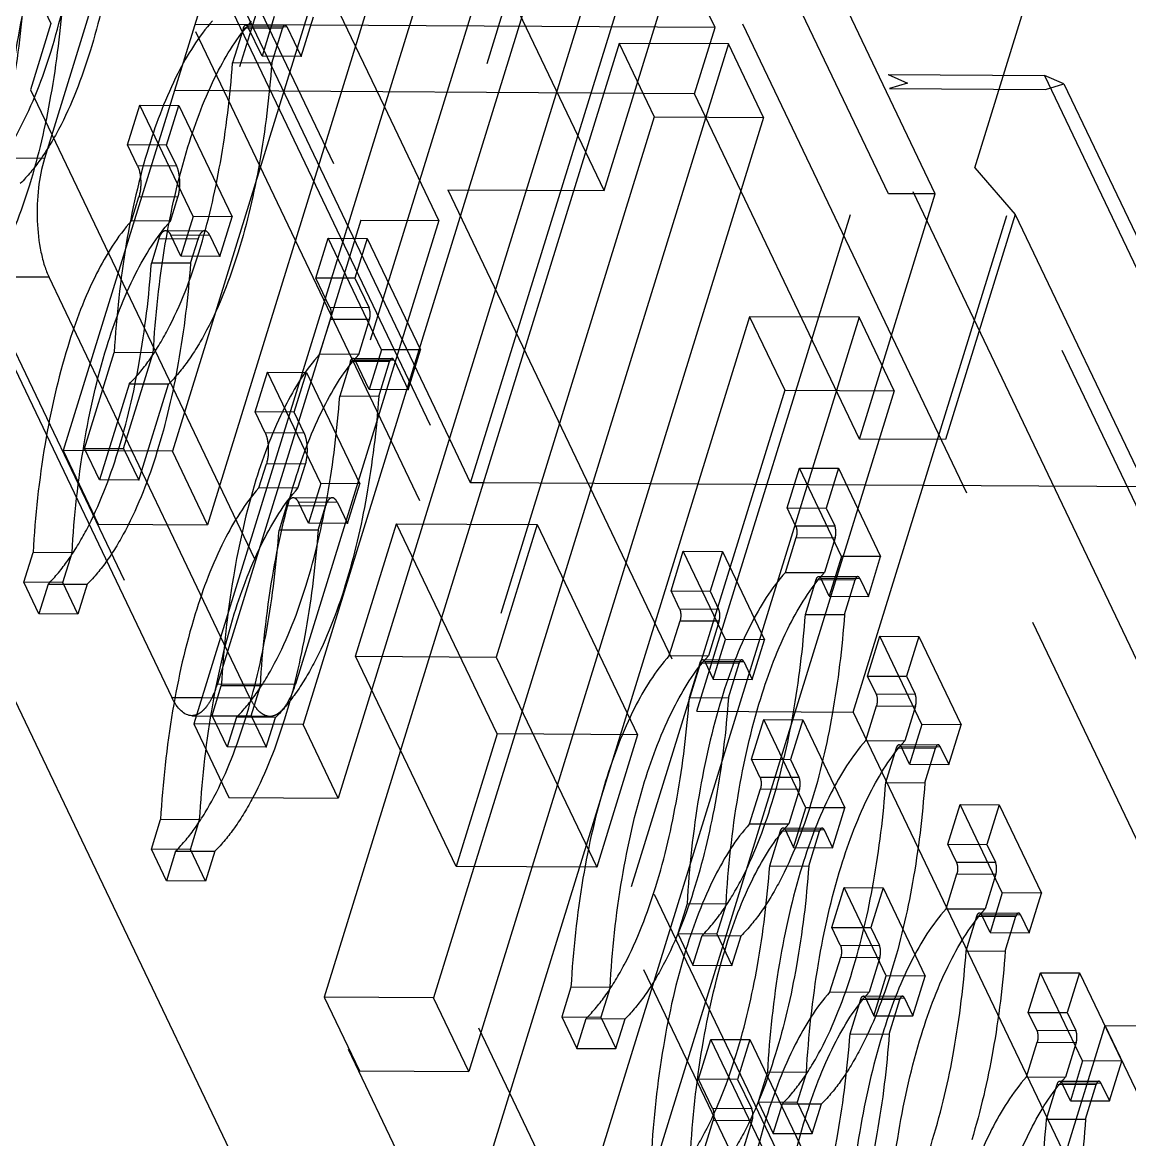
# Model space of a CAD drawing. Header units: millimetres. Extents: x 753 to 1632, y 352 to 973.
# Drawn here: x 1160.97 to 1167.51, y 800.98 to 807.59 of the extents above; entities that cross this region are included whole.
import ezdxf

# ---------------------------------------------------------------- set-up
doc = ezdxf.new("R2010")
doc.units = ezdxf.units.MM
doc.header["$LTSCALE"] = 30.734
doc.linetypes.add('HIDDEN', pattern=[0.2, 0.1, -0.1])
doc.layers.get('0').update_dxf_attribs({"linetype": 'CONTINUOUS'})
doc.layers.add('DEFAULT_2', color=8, linetype='HIDDEN')

msp = doc.modelspace()

# ---------------------------------------------------------------- linework, layer by layer
at = {"color": 3, "linetype": 'Continuous'}
msp.add_line((1179.72987, 764.2092), (1151.37699, 823.57063), dxfattribs=at)
at = {"color": 7, "linetype": 'Continuous'}
for p, q in [((1162.95234, 810.69752), (1161.20947, 805.05757)), ((1163.59895, 810.69368), (1161.85607, 805.05372)), ((1163.80677, 810.25857), (1162.06389, 804.61861)), ((1161.94611, 809.52585), (1161.09887, 806.7842)), ((1163.72426, 809.0814), (1161.98138, 803.44144)), ((1164.37086, 809.07755), (1162.62798, 803.4376)), ((1164.57868, 808.64244), (1162.8358, 803.00249)), ((1164.49617, 807.46528), (1162.75329, 801.82532)), ((1163.10913, 807.09086), (1162.93836, 807.4484)), ((1165.14277, 807.46143), (1163.39989, 801.82148)), ((1165.14277, 807.46143), (1164.49617, 807.46528)), ((1165.35059, 807.02632), (1165.14277, 807.46143)), ((1165.35059, 807.02632), (1163.60772, 801.38637)), ((1161.09887, 806.7842), (1160.63701, 806.78695)), ((1160.66443, 806.0845), (1161.85198, 803.59815)), ((1161.12629, 806.08175), (1160.66443, 806.0845)), ((1161.36896, 805.57368), (1161.12629, 806.08175)), ((1165.26808, 805.84915), (1163.5252, 800.2092)), ((1165.91468, 805.84531), (1164.1718, 800.20535)), ((1165.91468, 805.84531), (1165.26808, 805.84915)), ((1166.1225, 805.4102), (1165.91468, 805.84531)), ((1166.1225, 805.4102), (1164.37963, 799.77024)), ((1163.61854, 804.86725), (1163.49317, 805.12973)), ((1161.20947, 805.05757), (1161.41729, 804.62246)), ((1161.85607, 805.05372), (1161.20947, 805.05757)), ((1162.06389, 804.61861), (1161.85607, 805.05372)), ((1163.69318, 804.86681), (1163.61854, 804.86725)), ((1164.96218, 804.85926), (1164.68144, 804.86093)), ((1168.97612, 804.83539), (1165.95044, 804.85338)), ((1161.41729, 804.62246), (1162.06389, 804.61861)), ((1162.14087, 803.95755), (1161.82445, 804.62004)), ((1161.85198, 803.59815), (1162.02948, 803.5971)), ((1161.97004, 803.48982), (1161.99628, 803.48967)), ((1161.98138, 803.44144), (1162.1892, 803.00633)), ((1162.62798, 803.4376), (1161.98138, 803.44144)), ((1162.8358, 803.00249), (1162.62798, 803.4376)), ((1162.1892, 803.00633), (1162.8358, 803.00249)), ((1162.75329, 801.82532), (1162.96111, 801.39021)), ((1163.39989, 801.82148), (1162.75329, 801.82532)), ((1163.60772, 801.38637), (1163.39989, 801.82148)), ((1166.49836, 798.83787), (1167.3698, 801.65785)), ((1167.3698, 801.65785), (1172.72739, 801.62598)), ((1162.96111, 801.39021), (1163.60772, 801.38637))]:
    msp.add_line(p, q, dxfattribs=at)
for points, start_tangent, end_tangent in [([(1161.09887, 806.7842), (1161.06386, 806.61066), (1161.05677, 806.41623), (1161.07869, 806.2305), (1161.09965, 806.1499), (1161.12629, 806.08175)], (-0.2952474, -0.9554208), (0.4309932, -0.9023552)), ([(1161.97005, 803.48982), (1161.93823, 803.49698), (1161.90738, 803.51786), (1161.87836, 803.55192), (1161.85198, 803.59815)], (-0.9999821, 0.0059892), (-0.4309932, 0.9023552))]:
    msp.add_spline(points, degree=3, dxfattribs=dict(at, start_tangent=start_tangent, end_tangent=end_tangent))
at = {"layer": 'DEFAULT_2', "color": 8, "linetype": 'HIDDEN'}
for p, q in [((1180.11718, 765.46252), (1151.76429, 824.82395)), ((1158.28519, 823.22873), (1168.73271, 801.35513)), ((1156.75697, 819.07456), (1167.50138, 796.57937)), ((1166.0886, 806.57617), (1160.12855, 819.0545)), ((1164.4077, 806.59426), (1158.6347, 818.681)), ((1159.92791, 818.67331), (1169.93009, 797.73208)), ((1156.69361, 818.62866), (1167.0105, 797.02856)), ((1166.36571, 806.57452), (1160.61943, 818.60531)), ((1167.46838, 811.04113), (1166.0886, 806.57617)), ((1166.59887, 806.73009), (1167.93024, 811.03839)), ((1164.31716, 810.9855), (1166.08662, 807.28085)), ((1164.61073, 810.56238), (1166.20205, 807.23068)), ((1164.62169, 810.28139), (1163.48398, 806.59976)), ((1163.16017, 810.26241), (1161.41729, 804.62246)), ((1164.4077, 806.59426), (1165.54541, 810.2759)), ((1161.48425, 809.5286), (1162.96869, 806.42067)), ((1163.49317, 805.12973), (1161.44806, 809.41151)), ((1162.93836, 807.4484), (1162.33722, 808.70699)), ((1163.93208, 808.64629), (1162.1892, 803.00633)), ((1160.78156, 808.32819), (1161.13783, 807.58229)), ((1165.06365, 807.55894), (1164.70738, 808.30484)), ((1163.61854, 804.86725), (1164.48998, 807.68723)), ((1161.13783, 807.58229), (1161.0168, 807.19063)), ((1165.06365, 807.55894), (1161.13783, 807.58229)), ((1162.29054, 807.5739), (1162.52147, 807.57253)), ((1162.45809, 807.62402), (1162.38547, 807.38903)), ((1162.6164, 807.38765), (1162.68902, 807.62265)), ((1162.2754, 807.55498), (1162.21184, 807.34931)), ((1162.50633, 807.55361), (1162.2754, 807.55498)), ((1162.38547, 807.38903), (1162.30234, 807.56307)), ((1162.53327, 807.5617), (1162.30234, 807.56307)), ((1162.44277, 807.34793), (1162.50633, 807.55361)), ((1162.53327, 807.5617), (1162.6164, 807.38765)), ((1164.94261, 807.16728), (1165.06365, 807.55894)), ((1164.49617, 807.46528), (1164.70399, 807.03017)), ((1162.6164, 807.38765), (1162.38547, 807.38903)), ((1162.44277, 807.34793), (1162.21184, 807.34931)), ((1166.08662, 807.28085), (1166.20205, 807.23068)), ((1166.08662, 807.28085), (1167.01034, 807.27535)), ((1167.01034, 807.27535), (1169.76696, 801.50393)), ((1167.12577, 807.22518), (1167.01034, 807.27535)), ((1161.0168, 807.19063), (1166.56268, 795.57941)), ((1164.94261, 807.16728), (1161.0168, 807.19063)), ((1164.95655, 803.51669), (1166.09426, 807.19833)), ((1165.88027, 803.5112), (1167.01798, 807.19283)), ((1166.20205, 807.23068), (1166.09426, 807.19833)), ((1166.09426, 807.19833), (1167.01798, 807.19283)), ((1167.01798, 807.19283), (1167.12577, 807.22518)), ((1167.12577, 807.22518), (1169.88239, 801.45376)), ((1165.91789, 805.12537), (1164.94261, 807.16728)), ((1161.59078, 806.86501), (1161.6634, 807.10001)), ((1161.9781, 806.44113), (1161.6634, 807.10001)), ((1161.6634, 807.10001), (1161.89433, 807.09863)), ((1161.82171, 806.86363), (1161.89433, 807.09863)), ((1161.89433, 807.09863), (1162.20903, 806.43975)), ((1163.43055, 806.41792), (1163.10913, 807.09086)), ((1164.70399, 807.03017), (1162.96111, 801.39021)), ((1164.70399, 807.03017), (1165.35059, 807.02632)), ((1161.65016, 806.74069), (1161.59078, 806.86501)), ((1161.82171, 806.86363), (1161.59078, 806.86501)), ((1161.88109, 806.73932), (1161.82171, 806.86363)), ((1161.88109, 806.73932), (1161.65016, 806.74069)), ((1168.43958, 802.87626), (1166.59887, 806.73009)), ((1166.59887, 806.73009), (1166.83745, 806.454)), ((1163.48398, 806.59976), (1164.95655, 803.51669)), ((1163.48398, 806.59976), (1164.4077, 806.59426)), ((1161.61309, 806.41504), (1161.65728, 806.55805)), ((1161.88821, 806.55668), (1161.65728, 806.55805)), ((1161.84402, 806.41367), (1161.88821, 806.55668)), ((1165.91789, 805.12537), (1166.36571, 806.57452)), ((1166.36571, 806.57452), (1166.0886, 806.57617)), ((1166.83745, 806.454), (1166.42594, 805.12235)), ((1166.83745, 806.454), (1168.67816, 802.60017)), ((1161.84402, 806.41367), (1161.61309, 806.41504)), ((1161.9781, 806.44113), (1161.90548, 806.20613)), ((1162.20903, 806.43975), (1161.9781, 806.44113)), ((1162.96869, 806.42067), (1162.12146, 803.67902)), ((1162.13641, 806.20475), (1162.20903, 806.43975)), ((1163.43055, 806.41792), (1162.58332, 803.67628)), ((1162.96869, 806.42067), (1163.43055, 806.41792)), ((1161.81541, 806.35861), (1162.04634, 806.35724)), ((1161.90548, 806.20613), (1161.8461, 806.33044)), ((1162.07703, 806.32907), (1161.8461, 806.33044)), ((1162.07703, 806.32907), (1162.13641, 806.20475)), ((1161.77604, 806.30942), (1161.73185, 806.16641)), ((1162.00697, 806.30804), (1161.77604, 806.30942)), ((1161.96278, 806.16504), (1162.00697, 806.30804)), ((1162.70384, 806.07741), (1162.77646, 806.31241)), ((1163.09116, 805.65353), (1162.77646, 806.31241)), ((1162.77646, 806.31241), (1163.00739, 806.31104)), ((1163.00739, 806.31104), (1162.93477, 806.07604)), ((1163.00739, 806.31104), (1163.32209, 805.65216)), ((1162.13641, 806.20475), (1161.90548, 806.20613)), ((1161.96278, 806.16504), (1161.73185, 806.16641)), ((1162.78696, 805.90337), (1162.70384, 806.07741)), ((1162.93477, 806.07604), (1162.70384, 806.07741)), ((1162.93477, 806.07604), (1163.01789, 805.902)), ((1163.01789, 805.902), (1162.78696, 805.90337)), ((1162.72615, 805.62745), (1162.78971, 805.83313)), ((1163.02064, 805.83175), (1162.78971, 805.83313)), ((1162.95708, 805.62608), (1163.02064, 805.83175)), ((1165.26808, 805.84915), (1165.4759, 805.41404)), ((1163.09116, 805.65353), (1163.01854, 805.41853)), ((1163.32209, 805.65216), (1163.09116, 805.65353)), ((1161.33636, 805.07006), (1161.51168, 805.6374)), ((1161.74261, 805.63602), (1161.51168, 805.6374)), ((1161.56729, 805.06869), (1161.74261, 805.63602)), ((1162.95708, 805.62608), (1162.72615, 805.62745)), ((1162.9236, 805.60341), (1163.15453, 805.60204)), ((1163.01854, 805.41853), (1162.93541, 805.59258)), ((1163.16634, 805.5912), (1162.93541, 805.59258)), ((1163.16634, 805.5912), (1163.24947, 805.41716)), ((1163.24947, 805.41716), (1163.32209, 805.65216)), ((1161.82445, 804.62004), (1161.36896, 805.57368)), ((1162.34488, 805.28618), (1162.4175, 805.52118)), ((1162.7322, 804.8623), (1162.4175, 805.52118)), ((1162.4175, 805.52118), (1162.64843, 805.51981)), ((1162.90846, 805.58449), (1162.8449, 805.37882)), ((1163.13939, 805.58312), (1162.90846, 805.58449)), ((1163.07583, 805.37744), (1163.13939, 805.58312)), ((1162.57581, 805.28481), (1162.64843, 805.51981)), ((1162.64843, 805.51981), (1162.96313, 804.86092)), ((1161.60074, 805.45092), (1161.42542, 804.88358)), ((1161.83167, 805.44955), (1161.60074, 805.45092)), ((1161.65635, 804.88221), (1161.83167, 805.44955)), ((1163.24947, 805.41716), (1163.01854, 805.41853)), ((1165.4759, 805.41404), (1163.73302, 799.77409)), ((1165.4759, 805.41404), (1166.1225, 805.4102)), ((1163.07583, 805.37744), (1162.8449, 805.37882)), ((1162.40425, 805.16186), (1162.34488, 805.28618)), ((1162.57581, 805.28481), (1162.34488, 805.28618)), ((1162.63518, 805.16049), (1162.57581, 805.28481)), ((1162.63518, 805.16049), (1162.40425, 805.16186)), ((1166.42594, 805.12235), (1165.91789, 805.12537)), ((1161.42542, 804.88358), (1161.33636, 805.07006)), ((1161.33636, 805.07006), (1161.56729, 805.06869)), ((1161.56729, 805.06869), (1161.65635, 804.88221)), ((1168.26665, 801.26851), (1166.42594, 805.12235)), ((1162.36719, 804.83622), (1162.41138, 804.97922)), ((1162.64231, 804.97785), (1162.41138, 804.97922)), ((1162.59812, 804.83484), (1162.64231, 804.97785)), ((1165.48963, 804.71894), (1165.56225, 804.95393)), ((1165.81164, 804.4318), (1165.56225, 804.95393)), ((1165.56225, 804.95393), (1165.79318, 804.95256)), ((1165.79318, 804.95256), (1165.72056, 804.71756)), ((1165.79318, 804.95256), (1166.04257, 804.43043)), ((1161.65635, 804.88221), (1161.42542, 804.88358)), ((1162.7322, 804.8623), (1162.65958, 804.6273)), ((1162.96313, 804.86092), (1162.7322, 804.8623)), ((1162.89051, 804.62593), (1162.96313, 804.86092)), ((1164.68144, 804.86093), (1163.69318, 804.86681)), ((1162.59812, 804.83484), (1162.36719, 804.83622)), ((1165.95044, 804.85338), (1164.96218, 804.85926)), ((1162.53014, 804.73059), (1162.48594, 804.58758)), ((1162.76107, 804.72922), (1162.53014, 804.73059)), ((1162.56951, 804.77978), (1162.80044, 804.77841)), ((1162.65958, 804.6273), (1162.6002, 804.75162)), ((1162.83113, 804.75024), (1162.6002, 804.75162)), ((1162.71687, 804.58621), (1162.76107, 804.72922)), ((1162.83113, 804.75024), (1162.89051, 804.62593)), ((1165.5401, 804.61327), (1165.48963, 804.71894)), ((1165.48963, 804.71894), (1165.72056, 804.71756)), ((1165.72056, 804.71756), (1165.77103, 804.61189)), ((1162.89051, 804.62593), (1162.65958, 804.6273)), ((1162.93885, 803.84147), (1163.18091, 804.62479)), ((1163.77469, 803.38162), (1163.18091, 804.62479)), ((1163.18091, 804.62479), (1164.01226, 804.61985)), ((1164.01226, 804.61985), (1163.77019, 803.83652)), ((1164.01226, 804.61985), (1164.60604, 803.37668)), ((1165.5401, 804.61327), (1165.77103, 804.61189)), ((1162.71687, 804.58621), (1162.48594, 804.58758)), ((1165.47929, 804.33735), (1165.54285, 804.54302)), ((1165.54285, 804.54302), (1165.77378, 804.54165)), ((1165.77378, 804.54165), (1165.71022, 804.33597)), ((1160.9774, 804.27882), (1161.03168, 804.4545)), ((1161.26261, 804.45312), (1161.03168, 804.4545)), ((1161.20833, 804.27745), (1161.26261, 804.45312)), ((1164.80342, 804.22716), (1164.87604, 804.46216)), ((1165.12543, 803.94003), (1164.87604, 804.46216)), ((1164.87604, 804.46216), (1165.10697, 804.46079)), ((1165.10697, 804.46079), (1165.03435, 804.22579)), ((1165.10697, 804.46079), (1165.35636, 803.93865)), ((1165.81164, 804.4318), (1165.73902, 804.1968)), ((1166.04257, 804.43043), (1165.81164, 804.4318)), ((1165.96995, 804.19543), (1166.04257, 804.43043)), ((1165.47929, 804.33735), (1165.71022, 804.33597)), ((1161.06646, 804.09235), (1160.9774, 804.27882)), ((1161.20833, 804.27745), (1160.9774, 804.27882)), ((1161.12075, 804.26802), (1161.06646, 804.09235)), ((1161.12075, 804.26802), (1161.35168, 804.26665)), ((1161.29739, 804.09098), (1161.20833, 804.27745)), ((1161.35168, 804.26665), (1161.29739, 804.09098)), ((1165.59804, 804.08871), (1165.6616, 804.29439)), ((1165.6616, 804.29439), (1165.89253, 804.29301)), ((1165.67674, 804.31331), (1165.90767, 804.31193)), ((1165.73902, 804.1968), (1165.68855, 804.30247)), ((1165.68855, 804.30247), (1165.91948, 804.3011)), ((1165.82897, 804.08734), (1165.89253, 804.29301)), ((1165.91948, 804.3011), (1165.96995, 804.19543)), ((1164.85389, 804.12149), (1164.80342, 804.22716)), ((1164.80342, 804.22716), (1165.03435, 804.22579)), ((1165.03435, 804.22579), (1165.08482, 804.12012)), ((1165.73902, 804.1968), (1165.96995, 804.19543)), ((1161.29739, 804.09098), (1161.06646, 804.09235)), ((1164.85389, 804.12149), (1165.08482, 804.12012)), ((1165.59804, 804.08871), (1165.82897, 804.08734)), ((1164.79308, 803.84557), (1164.85664, 804.05125)), ((1164.85664, 804.05125), (1165.08757, 804.04987)), ((1165.08757, 804.04987), (1165.02401, 803.8442)), ((1162.31384, 803.59541), (1162.14087, 803.95755)), ((1165.05281, 803.70503), (1165.12543, 803.94003)), ((1165.35636, 803.93865), (1165.12543, 803.94003)), ((1165.28374, 803.70366), (1165.35636, 803.93865)), ((1165.96466, 803.7244), (1166.03728, 803.9594)), ((1166.28666, 803.43726), (1166.03728, 803.9594)), ((1166.03728, 803.9594), (1166.26821, 803.95802)), ((1166.26821, 803.95802), (1166.19559, 803.72302)), ((1166.26821, 803.95802), (1166.51759, 803.43589)), ((1163.53262, 802.59829), (1162.93885, 803.84147)), ((1162.93885, 803.84147), (1163.77019, 803.83652)), ((1163.77019, 803.83652), (1164.36397, 802.59335)), ((1164.79308, 803.84557), (1165.02401, 803.8442)), ((1164.99053, 803.82153), (1165.22146, 803.82016)), ((1165.00234, 803.8107), (1165.05281, 803.70503)), ((1165.00234, 803.8107), (1165.23327, 803.80932)), ((1165.23327, 803.80932), (1165.28374, 803.70366)), ((1164.91183, 803.59694), (1164.97539, 803.80261)), ((1164.97539, 803.80261), (1165.20632, 803.80124)), ((1165.14276, 803.59556), (1165.20632, 803.80124)), ((1162.12146, 803.67902), (1162.58332, 803.67628)), ((1165.05281, 803.70503), (1165.28374, 803.70366)), ((1166.01513, 803.61873), (1165.96466, 803.7244)), ((1165.96466, 803.7244), (1166.19559, 803.72302)), ((1166.19559, 803.72302), (1166.24606, 803.61735)), ((1162.09045, 803.49123), (1162.14474, 803.6669)), ((1162.37567, 803.66553), (1162.14474, 803.6669)), ((1162.32138, 803.48986), (1162.37567, 803.66553)), ((1166.01513, 803.61873), (1166.24606, 803.61735)), ((1162.02948, 803.5971), (1162.31384, 803.59541)), ((1164.91183, 803.59694), (1165.14276, 803.59556)), ((1165.95431, 803.34281), (1166.01787, 803.54848)), ((1166.01787, 803.54848), (1166.2488, 803.54711)), ((1166.2488, 803.54711), (1166.18524, 803.34143)), ((1161.99628, 803.48967), (1162.4319, 803.48708)), ((1162.17952, 803.30476), (1162.09045, 803.49123)), ((1162.09045, 803.49123), (1162.32138, 803.48986)), ((1162.23381, 803.48043), (1162.17952, 803.30476)), ((1162.46474, 803.47906), (1162.23381, 803.48043)), ((1162.32138, 803.48986), (1162.41045, 803.30338)), ((1162.41045, 803.30338), (1162.46474, 803.47906)), ((1164.95655, 803.51669), (1165.88027, 803.5112)), ((1165.88027, 803.5112), (1168.63688, 797.73978)), ((1165.27845, 803.23262), (1165.35107, 803.46762)), ((1165.60045, 802.94549), (1165.35107, 803.46762)), ((1165.35107, 803.46762), (1165.582, 803.46625)), ((1165.582, 803.46625), (1165.50938, 803.23125)), ((1165.582, 803.46625), (1165.83138, 802.94412)), ((1166.28666, 803.43726), (1166.21404, 803.20227)), ((1166.51759, 803.43589), (1166.28666, 803.43726)), ((1166.44497, 803.20089), (1166.51759, 803.43589)), ((1163.77469, 803.38162), (1163.53262, 802.59829)), ((1164.60604, 803.37668), (1163.77469, 803.38162)), ((1164.60604, 803.37668), (1164.36397, 802.59335)), ((1165.95431, 803.34281), (1166.18524, 803.34143)), ((1162.41045, 803.30338), (1162.17952, 803.30476)), ((1166.07307, 803.09417), (1166.13662, 803.29985)), ((1166.13662, 803.29985), (1166.36755, 803.29847)), ((1166.15177, 803.31877), (1166.3827, 803.31739)), ((1166.21404, 803.20227), (1166.16357, 803.30794)), ((1166.16357, 803.30794), (1166.3945, 803.30656)), ((1166.304, 803.0928), (1166.36755, 803.29847)), ((1166.3945, 803.30656), (1166.44497, 803.20089)), ((1165.32892, 803.12695), (1165.27845, 803.23262)), ((1165.27845, 803.23262), (1165.50938, 803.23125)), ((1165.50938, 803.23125), (1165.55985, 803.12558)), ((1166.21404, 803.20227), (1166.44497, 803.20089)), ((1165.32892, 803.12695), (1165.55985, 803.12558)), ((1166.07307, 803.09417), (1166.304, 803.0928)), ((1165.2681, 802.85103), (1165.33166, 803.05671)), ((1165.33166, 803.05671), (1165.56259, 803.05533)), ((1165.56259, 803.05533), (1165.49903, 802.84966)), ((1165.52783, 802.71049), (1165.60045, 802.94549)), ((1165.83138, 802.94412), (1165.60045, 802.94549)), ((1165.75876, 802.70912), (1165.83138, 802.94412)), ((1166.43968, 802.72986), (1166.5123, 802.96486)), ((1166.76168, 802.44273), (1166.5123, 802.96486)), ((1166.5123, 802.96486), (1166.74323, 802.96349)), ((1166.74323, 802.96349), (1166.67061, 802.72849)), ((1166.74323, 802.96349), (1166.99261, 802.44135)), ((1161.7315, 802.7), (1161.78578, 802.87567)), ((1162.01671, 802.8743), (1161.78578, 802.87567)), ((1161.96243, 802.69862), (1162.01671, 802.8743)), ((1165.2681, 802.85103), (1165.49903, 802.84966)), ((1165.46556, 802.82699), (1165.69649, 802.82562)), ((1165.47736, 802.81616), (1165.52783, 802.71049)), ((1165.47736, 802.81616), (1165.70829, 802.81479)), ((1165.70829, 802.81479), (1165.75876, 802.70912)), ((1165.38685, 802.6024), (1165.45041, 802.80807)), ((1165.45041, 802.80807), (1165.68134, 802.8067)), ((1165.61779, 802.60103), (1165.68134, 802.8067)), ((1161.82056, 802.51352), (1161.7315, 802.7)), ((1161.96243, 802.69862), (1161.7315, 802.7)), ((1161.87485, 802.68919), (1161.82056, 802.51352)), ((1161.87485, 802.68919), (1162.10578, 802.68782)), ((1162.05149, 802.51215), (1161.96243, 802.69862)), ((1162.10578, 802.68782), (1162.05149, 802.51215)), ((1165.52783, 802.71049), (1165.75876, 802.70912)), ((1166.49015, 802.62419), (1166.43968, 802.72986)), ((1166.43968, 802.72986), (1166.67061, 802.72849)), ((1166.67061, 802.72849), (1166.72108, 802.62282)), ((1166.49015, 802.62419), (1166.72108, 802.62282)), ((1164.36397, 802.59335), (1163.53262, 802.59829)), ((1165.38685, 802.6024), (1165.61779, 802.60103)), ((1166.42933, 802.34827), (1166.49289, 802.55395)), ((1166.49289, 802.55395), (1166.72382, 802.55257)), ((1166.72382, 802.55257), (1166.66026, 802.3469)), ((1162.05149, 802.51215), (1161.82056, 802.51352)), ((1165.75347, 802.23809), (1165.82609, 802.47308)), ((1166.07547, 801.95095), (1165.82609, 802.47308)), ((1165.82609, 802.47308), (1166.05702, 802.47171)), ((1166.05702, 802.47171), (1165.9844, 802.23671)), ((1166.05702, 802.47171), (1166.3064, 801.94958)), ((1166.76168, 802.44273), (1166.68906, 802.20773)), ((1166.99261, 802.44135), (1166.76168, 802.44273)), ((1166.91999, 802.20636), (1166.99261, 802.44135)), ((1164.89788, 802.3768), (1164.84359, 802.20113)), ((1165.12881, 802.37543), (1164.89788, 802.3768)), ((1165.12881, 802.37543), (1165.07452, 802.19975)), ((1166.42933, 802.34827), (1166.66026, 802.3469)), ((1166.54809, 802.09964), (1166.61165, 802.30531)), ((1166.61165, 802.30531), (1166.84258, 802.30394)), ((1166.62679, 802.32423), (1166.85772, 802.32286)), ((1166.68906, 802.20773), (1166.63859, 802.3134)), ((1166.63859, 802.3134), (1166.86952, 802.31202)), ((1166.77902, 802.09826), (1166.84258, 802.30394)), ((1166.86952, 802.31202), (1166.91999, 802.20636)), ((1165.80394, 802.13242), (1165.75347, 802.23809)), ((1165.75347, 802.23809), (1165.9844, 802.23671)), ((1165.9844, 802.23671), (1166.03487, 802.13104)), ((1164.84359, 802.20113), (1164.93266, 802.01465)), ((1164.84359, 802.20113), (1165.07452, 802.19975)), ((1164.93266, 802.01465), (1164.98695, 802.19032)), ((1164.98695, 802.19032), (1165.21788, 802.18895)), ((1165.07452, 802.19975), (1165.16359, 802.01328)), ((1165.16359, 802.01328), (1165.21788, 802.18895)), ((1166.68906, 802.20773), (1166.91999, 802.20636)), ((1165.80394, 802.13242), (1166.03487, 802.13104)), ((1166.54809, 802.09964), (1166.77902, 802.09826)), ((1165.74312, 801.8565), (1165.80668, 802.06217)), ((1165.80668, 802.06217), (1166.03761, 802.0608)), ((1166.03761, 802.0608), (1165.97405, 801.85512)), ((1164.93266, 802.01465), (1165.16359, 802.01328)), ((1166.9147, 801.73532), (1166.98732, 801.97032)), ((1167.23671, 801.44819), (1166.98732, 801.97032)), ((1166.98732, 801.97032), (1167.21825, 801.96895)), ((1167.21825, 801.96895), (1167.14563, 801.73395)), ((1167.21825, 801.96895), (1167.46764, 801.44682)), ((1166.00285, 801.71595), (1166.07547, 801.95095)), ((1166.3064, 801.94958), (1166.07547, 801.95095)), ((1166.23378, 801.71458), (1166.3064, 801.94958)), ((1164.21167, 801.88502), (1164.15738, 801.70935)), ((1164.4426, 801.88365), (1164.21167, 801.88502)), ((1164.4426, 801.88365), (1164.38831, 801.70798)), ((1165.74312, 801.8565), (1165.97405, 801.85512)), ((1165.94058, 801.83246), (1166.17151, 801.83108)), ((1165.95238, 801.82162), (1166.00285, 801.71595)), ((1165.95238, 801.82162), (1166.18331, 801.82025)), ((1165.86188, 801.60786), (1165.92544, 801.81354)), ((1165.92544, 801.81354), (1166.15637, 801.81216)), ((1166.09281, 801.60649), (1166.15637, 801.81216)), ((1166.18331, 801.82025), (1166.23378, 801.71458)), ((1164.15738, 801.70935), (1164.24645, 801.52288)), ((1164.15738, 801.70935), (1164.38831, 801.70798)), ((1164.24645, 801.52288), (1164.30074, 801.69855)), ((1164.30074, 801.69855), (1164.53167, 801.69718)), ((1164.38831, 801.70798), (1164.47738, 801.5215)), ((1164.47738, 801.5215), (1164.53167, 801.69718)), ((1166.00285, 801.71595), (1166.23378, 801.71458)), ((1166.96517, 801.62965), (1166.9147, 801.73532)), ((1166.9147, 801.73532), (1167.14563, 801.73395)), ((1167.14563, 801.73395), (1167.1961, 801.62828)), ((1166.96517, 801.62965), (1167.1961, 801.62828)), ((1170.42776, 795.25552), (1167.3698, 801.65785)), ((1164.96613, 801.34093), (1165.03875, 801.57593)), ((1165.35345, 800.91705), (1165.03875, 801.57593)), ((1165.03875, 801.57593), (1165.26968, 801.57456)), ((1165.26968, 801.57456), (1165.19706, 801.33956)), ((1165.26968, 801.57456), (1165.58438, 800.91568)), ((1165.86188, 801.60786), (1166.09281, 801.60649)), ((1166.90435, 801.35373), (1166.96791, 801.55941)), ((1166.96791, 801.55941), (1167.19884, 801.55804)), ((1167.19884, 801.55804), (1167.13528, 801.35236)), ((1164.24645, 801.52288), (1164.47738, 801.5215)), ((1167.23671, 801.44819), (1167.16409, 801.21319)), ((1167.46764, 801.44682), (1167.23671, 801.44819)), ((1167.39502, 801.21182), (1167.46764, 801.44682)), ((1165.3729, 801.38226), (1165.31862, 801.20659)), ((1165.60383, 801.38089), (1165.3729, 801.38226)), ((1165.60383, 801.38089), (1165.54955, 801.20522)), ((1165.04926, 801.16689), (1164.96613, 801.34093)), ((1165.19706, 801.33956), (1164.96613, 801.34093)), ((1165.19706, 801.33956), (1165.28019, 801.16551)), ((1166.90435, 801.35373), (1167.13528, 801.35236)), ((1167.02311, 801.1051), (1167.08667, 801.31077)), ((1167.08667, 801.31077), (1167.3176, 801.3094)), ((1167.10181, 801.32969), (1167.33274, 801.32832)), ((1167.16409, 801.21319), (1167.11362, 801.31886)), ((1167.11362, 801.31886), (1167.34455, 801.31749)), ((1167.25404, 801.10373), (1167.3176, 801.3094)), ((1167.34455, 801.31749), (1167.39502, 801.21182)), ((1165.28019, 801.16551), (1165.04926, 801.16689)), ((1165.31862, 801.20659), (1165.40768, 801.02011)), ((1165.31862, 801.20659), (1165.54955, 801.20522)), ((1165.40768, 801.02011), (1165.46197, 801.19579)), ((1165.46197, 801.19579), (1165.6929, 801.19441)), ((1165.54955, 801.20522), (1165.63861, 801.01874)), ((1165.63861, 801.01874), (1165.6929, 801.19441)), ((1167.16409, 801.21319), (1167.39502, 801.21182)), ((1164.98844, 800.89097), (1165.052, 801.09664)), ((1165.28293, 801.09527), (1165.052, 801.09664)), ((1165.21937, 800.88959), (1165.28293, 801.09527)), ((1167.02311, 801.1051), (1167.25404, 801.10373)), ((1165.40768, 801.02011), (1165.63861, 801.01874))]:
    msp.add_line(p, q, dxfattribs=at)
for points, start_tangent, end_tangent in [([(1161.13834, 807.41985), (1161.26396, 807.94687), (1161.33671, 808.53647)], (0.2952474, 0.9554208), (0.072938, 0.9973365)), ([(1161.56764, 808.5351), (1161.49489, 807.9455), (1161.36927, 807.41847)], (-0.072938, -0.9973365), (-0.2952474, -0.9554208)), ([(1160.86748, 806.82319), (1160.93871, 807.46656), (1161.07238, 808.04006)], (0.0571063, 0.9983681), (0.2952474, 0.9554208)), ([(1160.71342, 807.24882), (1160.88426, 807.68117), (1161.08992, 807.9925)], (0.2952474, 0.9554208), (0.6682876, 0.743903)), ([(1160.77938, 806.62861), (1160.905, 807.15564), (1160.97775, 807.74524)], (0.2952474, 0.9554208), (0.072938, 0.9973365)), ([(1161.20868, 807.74386), (1161.13593, 807.15427), (1161.01031, 806.62724)], (-0.072938, -0.9973365), (-0.2952474, -0.9554208)), ([(1162.09308, 807.59794), (1161.88742, 807.28662), (1161.71658, 806.85427)], (-0.6682876, -0.743903), (-0.2952474, -0.9554208)), ([(1161.94751, 806.85289), (1162.11835, 807.28524), (1162.32401, 807.59657)], (0.2952474, 0.9554208), (0.6682876, 0.743903)), ([(1162.2754, 807.55498), (1162.27848, 807.56292), (1162.29057, 807.57391)], (0.2952474, 0.9554208), (0.9999345, -0.0114455)), ([(1162.29057, 807.57391), (1162.29375, 807.57317), (1162.30234, 807.56307)], (0.9999345, -0.0114455), (0.4309932, -0.9023552)), ([(1162.52151, 807.57253), (1162.51721, 807.57131), (1162.50633, 807.55361)], (-0.9999341, 0.0114774), (-0.2952474, -0.9554208)), ([(1162.53327, 807.5617), (1162.53066, 807.56627), (1162.52151, 807.57253)], (-0.4309932, 0.9023552), (-0.9999341, 0.0114774)), ([(1160.72561, 806.63808), (1160.84267, 806.77793), (1160.95178, 806.9571), (1161.13834, 807.41985)], (0.7102672, 0.7039322), (0.2952474, 0.9554208)), ([(1161.36927, 807.41847), (1161.18271, 806.95572), (1161.0736, 806.77656), (1160.95654, 806.63671)], (-0.2952474, -0.9554208), (-0.7102672, -0.7039322)), ([(1162.01347, 806.23268), (1162.13909, 806.75971), (1162.21184, 807.34931)], (0.2952474, 0.9554208), (0.072938, 0.9973365)), ([(1162.44277, 807.34793), (1162.37002, 806.75834), (1162.2444, 806.23131)], (-0.072938, -0.9973365), (-0.2952474, -0.9554208)), ([(1161.71658, 806.85427), (1161.58291, 806.28077), (1161.51168, 805.6374)], (-0.2952474, -0.9554208), (-0.0571063, -0.9983681)), ([(1161.74261, 805.63602), (1161.81384, 806.2794), (1161.94751, 806.85289)], (0.0571063, 0.9983681), (0.2952474, 0.9554208)), ([(1161.65016, 806.74069), (1161.66253, 806.70201), (1161.66823, 806.65373), (1161.65728, 806.55805)], (0.4309932, -0.9023552), (-0.2952474, -0.9554208)), ([(1161.88821, 806.55668), (1161.89916, 806.65235), (1161.89346, 806.70064), (1161.88109, 806.73932)], (0.2952474, 0.9554208), (-0.4309932, 0.9023552)), ([(1161.01031, 806.62724), (1160.82375, 806.16449), (1160.71464, 805.98532), (1160.59758, 805.84548)], (-0.2952474, -0.9554208), (-0.7102672, -0.7039322)), ([(1161.61309, 806.41504), (1161.40743, 806.10372), (1161.23659, 805.67137)], (-0.6682876, -0.743903), (-0.2952474, -0.9554208)), ([(1161.46752, 805.67), (1161.63836, 806.10235), (1161.84402, 806.41367)], (0.2952474, 0.9554208), (0.6682876, 0.743903)), ([(1161.77604, 806.30942), (1161.79361, 806.34571), (1161.81536, 806.3586)], (0.2952474, 0.9554208), (0.9999929, -0.0037735)), ([(1161.81536, 806.3586), (1161.82364, 806.35676), (1161.8461, 806.33044)], (0.9999929, -0.0037735), (0.4309932, -0.9023552)), ([(1162.04629, 806.35723), (1162.02454, 806.34434), (1162.00697, 806.30804)], (-0.9999929, 0.0037735), (-0.2952474, -0.9554208)), ([(1162.07703, 806.32907), (1162.07018, 806.34107), (1162.04629, 806.35723)], (-0.4309932, 0.9023552), (-0.9999929, 0.0037735)), ([(1161.60074, 805.45092), (1161.7178, 805.59077), (1161.82691, 805.76993), (1162.01347, 806.23268)], (0.7102672, 0.7039322), (0.2952474, 0.9554208)), ([(1162.2444, 806.23131), (1162.05784, 805.76856), (1161.94873, 805.58939), (1161.83167, 805.44955)], (-0.2952474, -0.9554208), (-0.7102672, -0.7039322)), ([(1161.53347, 805.04978), (1161.6591, 805.57681), (1161.73185, 806.16641)], (0.2952474, 0.9554208), (0.072938, 0.9973365)), ([(1161.96278, 806.16504), (1161.89003, 805.57544), (1161.76441, 805.04841)], (-0.072938, -0.9973365), (-0.2952474, -0.9554208)), ([(1162.78696, 805.90337), (1162.79392, 805.86992), (1162.78971, 805.83313)], (0.4309932, -0.9023552), (-0.2952474, -0.9554208)), ([(1163.02064, 805.83175), (1163.02485, 805.86855), (1163.01789, 805.902)], (0.2952474, 0.9554208), (-0.4309932, 0.9023552)), ([(1161.23659, 805.67137), (1161.10292, 805.09787), (1161.03168, 804.4545)], (-0.2952474, -0.9554208), (-0.0571063, -0.9983681)), ([(1161.26261, 804.45312), (1161.33385, 805.0965), (1161.46752, 805.67)], (0.0571063, 0.9983681), (0.2952474, 0.9554208)), ([(1162.72615, 805.62745), (1162.52049, 805.31613), (1162.34964, 804.88378)], (-0.6682876, -0.743903), (-0.2952474, -0.9554208)), ([(1162.58057, 804.8824), (1162.75142, 805.31475), (1162.95708, 805.62608)], (0.2952474, 0.9554208), (0.6682876, 0.743903)), ([(1162.90846, 805.58449), (1162.91154, 805.59243), (1162.92364, 805.60341)], (0.2952474, 0.9554208), (0.9999345, -0.0114455)), ([(1162.92364, 805.60341), (1162.92681, 805.60268), (1162.93541, 805.59258)], (0.9999345, -0.0114455), (0.4309932, -0.9023552)), ([(1163.15457, 805.60204), (1163.15027, 805.60082), (1163.13939, 805.58312)], (-0.9999341, 0.0114774), (-0.2952474, -0.9554208)), ([(1163.16634, 805.5912), (1163.16372, 805.59578), (1163.15457, 805.60204)], (-0.4309932, 0.9023552), (-0.9999341, 0.0114774)), ([(1162.64653, 804.26219), (1162.77216, 804.78922), (1162.8449, 805.37882)], (0.2952474, 0.9554208), (0.072938, 0.9973365)), ([(1163.07583, 805.37744), (1163.00309, 804.78784), (1162.87746, 804.26082)], (-0.072938, -0.9973365), (-0.2952474, -0.9554208)), ([(1162.40425, 805.16186), (1162.41663, 805.12318), (1162.42233, 805.0749), (1162.41138, 804.97922)], (0.4309932, -0.9023552), (-0.2952474, -0.9554208)), ([(1162.64231, 804.97785), (1162.65326, 805.07352), (1162.64756, 805.12181), (1162.63518, 805.16049)], (0.2952474, 0.9554208), (-0.4309932, 0.9023552)), ([(1161.12075, 804.26802), (1161.23781, 804.40787), (1161.34691, 804.58703), (1161.53347, 805.04978)], (0.7102672, 0.7039322), (0.2952474, 0.9554208)), ([(1161.76441, 805.04841), (1161.57785, 804.58566), (1161.46874, 804.4065), (1161.35168, 804.26665)], (-0.2952474, -0.9554208), (-0.7102672, -0.7039322)), ([(1162.34964, 804.88378), (1162.21598, 804.31028), (1162.14474, 803.6669)], (-0.2952474, -0.9554208), (-0.0571063, -0.9983681)), ([(1162.37567, 803.66553), (1162.44691, 804.30891), (1162.58057, 804.8824)], (0.0571063, 0.9983681), (0.2952474, 0.9554208)), ([(1162.36719, 804.83622), (1162.16153, 804.52489), (1161.99068, 804.09254)], (-0.6682876, -0.743903), (-0.2952474, -0.9554208)), ([(1162.22161, 804.09117), (1162.39246, 804.52352), (1162.59812, 804.83484)], (0.2952474, 0.9554208), (0.6682876, 0.743903)), ([(1162.53014, 804.73059), (1162.5477, 804.76688), (1162.56946, 804.77978)], (0.2952474, 0.9554208), (0.9999929, -0.0037735)), ([(1162.56946, 804.77978), (1162.57774, 804.77794), (1162.6002, 804.75162)], (0.9999929, -0.0037735), (0.4309932, -0.9023552)), ([(1162.80039, 804.7784), (1162.77863, 804.76551), (1162.76107, 804.72922)], (-0.9999929, 0.0037735), (-0.2952474, -0.9554208)), ([(1162.83113, 804.75024), (1162.82428, 804.76224), (1162.80039, 804.7784)], (-0.4309932, 0.9023552), (-0.9999929, 0.0037735)), ([(1165.5401, 804.61327), (1165.54706, 804.57982), (1165.54285, 804.54302)], (0.4309932, -0.9023552), (-0.2952474, -0.9554208)), ([(1165.77378, 804.54165), (1165.77799, 804.57844), (1165.77103, 804.61189)], (0.2952474, 0.9554208), (-0.4309932, 0.9023552)), ([(1162.28757, 803.47096), (1162.4132, 803.99798), (1162.48594, 804.58758)], (0.2952474, 0.9554208), (0.072938, 0.9973365)), ([(1162.71687, 804.58621), (1162.64413, 803.99661), (1162.5185, 803.46958)], (-0.072938, -0.9973365), (-0.2952474, -0.9554208)), ([(1165.47929, 804.33735), (1165.27363, 804.02602), (1165.10278, 803.59367)], (-0.6682876, -0.743903), (-0.2952474, -0.9554208)), ([(1165.33371, 803.5923), (1165.50456, 804.02465), (1165.71022, 804.33597)], (0.2952474, 0.9554208), (0.6682876, 0.743903)), ([(1165.6616, 804.29439), (1165.66468, 804.30233), (1165.67678, 804.31331)], (0.2952474, 0.9554208), (0.9999345, -0.0114455)), ([(1165.67678, 804.31331), (1165.67995, 804.31257), (1165.68855, 804.30247)], (0.9999345, -0.0114455), (0.4309932, -0.9023552)), ([(1165.90771, 804.31194), (1165.90341, 804.31071), (1165.89253, 804.29301)], (-0.9999341, 0.0114774), (-0.2952474, -0.9554208)), ([(1165.91948, 804.3011), (1165.91686, 804.30567), (1165.90771, 804.31194)], (-0.4309932, 0.9023552), (-0.9999341, 0.0114774)), ([(1162.23381, 803.48043), (1162.35087, 803.62028), (1162.45997, 803.79944), (1162.64653, 804.26219)], (0.7102672, 0.7039322), (0.2952474, 0.9554208)), ([(1162.87746, 804.26082), (1162.6909, 803.79807), (1162.5818, 803.6189), (1162.46474, 803.47906)], (-0.2952474, -0.9554208), (-0.7102672, -0.7039322)), ([(1161.99068, 804.09254), (1161.85702, 803.51905), (1161.78578, 802.87567)], (-0.2952474, -0.9554208), (-0.0571063, -0.9983681)), ([(1162.01671, 802.8743), (1162.08795, 803.51767), (1162.22161, 804.09117)], (0.0571063, 0.9983681), (0.2952474, 0.9554208)), ([(1164.85389, 804.12149), (1164.86085, 804.08804), (1164.85664, 804.05125)], (0.4309932, -0.9023552), (-0.2952474, -0.9554208)), ([(1165.08757, 804.04987), (1165.09178, 804.08667), (1165.08482, 804.12012)], (0.2952474, 0.9554208), (-0.4309932, 0.9023552)), ([(1165.39967, 802.97209), (1165.5253, 803.49911), (1165.59804, 804.08871)], (0.2952474, 0.9554208), (0.072938, 0.9973365)), ([(1165.82897, 804.08734), (1165.75623, 803.49774), (1165.6306, 802.97071)], (-0.072938, -0.9973365), (-0.2952474, -0.9554208)), ([(1164.79308, 803.84557), (1164.58742, 803.53425), (1164.41657, 803.1019)], (-0.6682876, -0.743903), (-0.2952474, -0.9554208)), ([(1164.6475, 803.10052), (1164.81835, 803.53287), (1165.02401, 803.8442)], (0.2952474, 0.9554208), (0.6682876, 0.743903)), ([(1164.97539, 803.80261), (1164.97847, 803.81055), (1164.99057, 803.82154)], (0.2952474, 0.9554208), (0.9999345, -0.0114455)), ([(1164.99057, 803.82154), (1164.99374, 803.8208), (1165.00234, 803.8107)], (0.9999345, -0.0114455), (0.4309932, -0.9023552)), ([(1165.2215, 803.82016), (1165.2172, 803.81894), (1165.20632, 803.80124)], (-0.9999341, 0.0114774), (-0.2952474, -0.9554208)), ([(1165.23327, 803.80932), (1165.23065, 803.8139), (1165.2215, 803.82016)], (-0.4309932, 0.9023552), (-0.9999341, 0.0114774)), ([(1162.12146, 803.67902), (1162.09063, 803.5993), (1162.05384, 803.53936), (1162.03378, 803.51781), (1162.01296, 803.50224), (1161.99162, 803.49288), (1161.97005, 803.48982)], (-0.2952474, -0.9554208), (-0.9999821, 0.0059892)), ([(1162.43191, 803.48708), (1162.45348, 803.49013), (1162.47482, 803.49949), (1162.49564, 803.51506), (1162.5157, 803.53661), (1162.55249, 803.59655), (1162.58332, 803.67628)], (0.9999821, -0.0059892), (0.2952474, 0.9554208)), ([(1166.01513, 803.61873), (1166.02208, 803.58528), (1166.01787, 803.54848)], (0.4309932, -0.9023552), (-0.2952474, -0.9554208)), ([(1166.2488, 803.54711), (1166.25301, 803.58391), (1166.24606, 803.61735)], (0.2952474, 0.9554208), (-0.4309932, 0.9023552)), ([(1162.31384, 803.59541), (1162.34022, 803.54917), (1162.36925, 803.51512), (1162.40009, 803.49423), (1162.43191, 803.48708)], (0.4309932, -0.9023552), (0.9999821, -0.0059892)), ([(1164.71346, 802.48031), (1164.83909, 803.00734), (1164.91183, 803.59694)], (0.2952474, 0.9554208), (0.072938, 0.9973365)), ([(1165.10278, 803.59367), (1164.96912, 803.02018), (1164.89788, 802.3768)], (-0.2952474, -0.9554208), (-0.0571063, -0.9983681)), ([(1165.14276, 803.59556), (1165.07002, 803.00596), (1164.94439, 802.47894)], (-0.072938, -0.9973365), (-0.2952474, -0.9554208)), ([(1165.12881, 802.37543), (1165.20005, 803.0188), (1165.33371, 803.5923)], (0.0571063, 0.9983681), (0.2952474, 0.9554208)), ([(1161.87485, 802.68919), (1161.99191, 802.82904), (1162.10101, 803.00821), (1162.28757, 803.47096)], (0.7102672, 0.7039322), (0.2952474, 0.9554208)), ([(1162.5185, 803.46958), (1162.33194, 803.00683), (1162.22284, 802.82767), (1162.10578, 802.68782)], (-0.2952474, -0.9554208), (-0.7102672, -0.7039322)), ([(1165.95431, 803.34281), (1165.74865, 803.03148), (1165.5778, 802.59913)], (-0.6682876, -0.743903), (-0.2952474, -0.9554208)), ([(1165.80874, 802.59776), (1165.97958, 803.03011), (1166.18524, 803.34143)], (0.2952474, 0.9554208), (0.6682876, 0.743903)), ([(1166.13662, 803.29985), (1166.13971, 803.30779), (1166.1518, 803.31877)], (0.2952474, 0.9554208), (0.9999345, -0.0114455)), ([(1166.1518, 803.31877), (1166.15497, 803.31803), (1166.16357, 803.30794)], (0.9999345, -0.0114455), (0.4309932, -0.9023552)), ([(1166.38273, 803.3174), (1166.37843, 803.31618), (1166.36755, 803.29847)], (-0.9999341, 0.0114774), (-0.2952474, -0.9554208)), ([(1166.3945, 803.30656), (1166.39188, 803.31114), (1166.38273, 803.3174)], (-0.4309932, 0.9023552), (-0.9999341, 0.0114774)), ([(1164.41657, 803.1019), (1164.28291, 802.5284), (1164.21167, 801.88502)], (-0.2952474, -0.9554208), (-0.0571063, -0.9983681)), ([(1164.4426, 801.88365), (1164.51384, 802.52703), (1164.6475, 803.10052)], (0.0571063, 0.9983681), (0.2952474, 0.9554208)), ([(1165.32892, 803.12695), (1165.33587, 803.09351), (1165.33166, 803.05671)], (0.4309932, -0.9023552), (-0.2952474, -0.9554208)), ([(1165.56259, 803.05533), (1165.5668, 803.09213), (1165.55985, 803.12558)], (0.2952474, 0.9554208), (-0.4309932, 0.9023552)), ([(1165.87469, 801.97755), (1166.00032, 802.50458), (1166.07307, 803.09417)], (0.2952474, 0.9554208), (0.072938, 0.9973365)), ([(1166.304, 803.0928), (1166.23125, 802.5032), (1166.10562, 801.97618)], (-0.072938, -0.9973365), (-0.2952474, -0.9554208)), ([(1164.98695, 802.19032), (1165.10401, 802.33017), (1165.21311, 802.50934), (1165.39967, 802.97209)], (0.7102672, 0.7039322), (0.2952474, 0.9554208)), ([(1165.6306, 802.97071), (1165.44404, 802.50796), (1165.33494, 802.3288), (1165.21788, 802.18895)], (-0.2952474, -0.9554208), (-0.7102672, -0.7039322)), ([(1165.2681, 802.85103), (1165.06244, 802.53971), (1164.89159, 802.10736)], (-0.6682876, -0.743903), (-0.2952474, -0.9554208)), ([(1165.12253, 802.10599), (1165.29337, 802.53834), (1165.49903, 802.84966)], (0.2952474, 0.9554208), (0.6682876, 0.743903)), ([(1165.45041, 802.80807), (1165.4535, 802.81601), (1165.46559, 802.827)], (0.2952474, 0.9554208), (0.9999345, -0.0114455)), ([(1165.46559, 802.827), (1165.46876, 802.82626), (1165.47736, 802.81616)], (0.9999345, -0.0114455), (0.4309932, -0.9023552)), ([(1165.69652, 802.82562), (1165.69222, 802.8244), (1165.68134, 802.8067)], (-0.9999341, 0.0114774), (-0.2952474, -0.9554208)), ([(1165.70829, 802.81479), (1165.70567, 802.81936), (1165.69652, 802.82562)], (-0.4309932, 0.9023552), (-0.9999341, 0.0114774)), ([(1166.49015, 802.62419), (1166.4971, 802.59074), (1166.49289, 802.55395)], (0.4309932, -0.9023552), (-0.2952474, -0.9554208)), ([(1166.72382, 802.55257), (1166.72803, 802.58937), (1166.72108, 802.62282)], (0.2952474, 0.9554208), (-0.4309932, 0.9023552)), ([(1165.18848, 801.48577), (1165.31411, 802.0128), (1165.38685, 802.6024)], (0.2952474, 0.9554208), (0.072938, 0.9973365)), ([(1165.5778, 802.59913), (1165.44414, 802.02564), (1165.3729, 801.38226)], (-0.2952474, -0.9554208), (-0.0571063, -0.9983681)), ([(1165.61779, 802.60103), (1165.54504, 802.01143), (1165.41941, 801.4844)], (-0.072938, -0.9973365), (-0.2952474, -0.9554208)), ([(1165.60383, 801.38089), (1165.67507, 802.02427), (1165.80874, 802.59776)], (0.0571063, 0.9983681), (0.2952474, 0.9554208)), ([(1164.30074, 801.69855), (1164.4178, 801.8384), (1164.5269, 802.01756), (1164.71346, 802.48031)], (0.7102672, 0.7039322), (0.2952474, 0.9554208)), ([(1164.94439, 802.47894), (1164.75783, 802.01619), (1164.64873, 801.83702), (1164.53167, 801.69718)], (-0.2952474, -0.9554208), (-0.7102672, -0.7039322)), ([(1166.42933, 802.34827), (1166.22367, 802.03695), (1166.05283, 801.6046)], (-0.6682876, -0.743903), (-0.2952474, -0.9554208)), ([(1166.28376, 801.60322), (1166.4546, 802.03557), (1166.66026, 802.3469)], (0.2952474, 0.9554208), (0.6682876, 0.743903)), ([(1166.61165, 802.30531), (1166.61473, 802.31325), (1166.62682, 802.32424)], (0.2952474, 0.9554208), (0.9999345, -0.0114455)), ([(1166.62682, 802.32424), (1166.63, 802.3235), (1166.63859, 802.3134)], (0.9999345, -0.0114455), (0.4309932, -0.9023552)), ([(1166.85775, 802.32286), (1166.85346, 802.32164), (1166.84258, 802.30394)], (-0.9999341, 0.0114774), (-0.2952474, -0.9554208)), ([(1166.86952, 802.31202), (1166.86691, 802.3166), (1166.85775, 802.32286)], (-0.4309932, 0.9023552), (-0.9999341, 0.0114774)), ([(1164.89159, 802.10736), (1164.75793, 801.53386), (1164.68669, 800.89049)], (-0.2952474, -0.9554208), (-0.0571063, -0.9983681)), ([(1164.91762, 800.88911), (1164.98886, 801.53249), (1165.12253, 802.10599)], (0.0571063, 0.9983681), (0.2952474, 0.9554208)), ([(1165.80394, 802.13242), (1165.81089, 802.09897), (1165.80668, 802.06217)], (0.4309932, -0.9023552), (-0.2952474, -0.9554208)), ([(1166.03761, 802.0608), (1166.04182, 802.0976), (1166.03487, 802.13104)], (0.2952474, 0.9554208), (-0.4309932, 0.9023552)), ([(1166.34972, 800.98301), (1166.47534, 801.51004), (1166.54809, 802.09964)], (0.2952474, 0.9554208), (0.072938, 0.9973365)), ([(1166.77902, 802.09826), (1166.70627, 801.50866), (1166.58065, 800.98164)], (-0.072938, -0.9973365), (-0.2952474, -0.9554208)), ([(1165.46197, 801.19579), (1165.57903, 801.33563), (1165.68813, 801.5148), (1165.87469, 801.97755)], (0.7102672, 0.7039322), (0.2952474, 0.9554208)), ([(1166.10562, 801.97618), (1165.91906, 801.51343), (1165.80996, 801.33426), (1165.6929, 801.19441)], (-0.2952474, -0.9554208), (-0.7102672, -0.7039322)), ([(1165.74312, 801.8565), (1165.53746, 801.54517), (1165.36662, 801.11282)], (-0.6682876, -0.743903), (-0.2952474, -0.9554208)), ([(1165.59755, 801.11145), (1165.76839, 801.5438), (1165.97405, 801.85512)], (0.2952474, 0.9554208), (0.6682876, 0.743903)), ([(1165.92544, 801.81354), (1165.92852, 801.82148), (1165.94061, 801.83246)], (0.2952474, 0.9554208), (0.9999345, -0.0114455)), ([(1165.94061, 801.83246), (1165.94379, 801.83172), (1165.95238, 801.82162)], (0.9999345, -0.0114455), (0.4309932, -0.9023552)), ([(1166.17154, 801.83109), (1166.16725, 801.82986), (1166.15637, 801.81216)], (-0.9999341, 0.0114774), (-0.2952474, -0.9554208)), ([(1166.18331, 801.82025), (1166.1807, 801.82482), (1166.17154, 801.83109)], (-0.4309932, 0.9023552), (-0.9999341, 0.0114774)), ([(1166.96517, 801.62965), (1166.97212, 801.59621), (1166.96791, 801.55941)], (0.4309932, -0.9023552), (-0.2952474, -0.9554208)), ([(1167.19884, 801.55804), (1167.20305, 801.59483), (1167.1961, 801.62828)], (0.2952474, 0.9554208), (-0.4309932, 0.9023552)), ([(1165.66351, 800.49124), (1165.78913, 801.01826), (1165.86188, 801.60786)], (0.2952474, 0.9554208), (0.072938, 0.9973365)), ([(1166.05283, 801.6046), (1165.91916, 801.0311), (1165.84793, 800.38772)], (-0.2952474, -0.9554208), (-0.0571063, -0.9983681)), ([(1166.09281, 801.60649), (1166.02006, 801.01689), (1165.89444, 800.48986)], (-0.072938, -0.9973365), (-0.2952474, -0.9554208)), ([(1166.07886, 800.38635), (1166.15009, 801.02973), (1166.28376, 801.60322)], (0.0571063, 0.9983681), (0.2952474, 0.9554208)), ([(1164.77576, 800.70401), (1164.89282, 800.84386), (1165.00192, 801.02302), (1165.18848, 801.48577)], (0.7102672, 0.7039322), (0.2952474, 0.9554208)), ([(1165.41941, 801.4844), (1165.23285, 801.02165), (1165.12375, 800.84249), (1165.00669, 800.70264)], (-0.2952474, -0.9554208), (-0.7102672, -0.7039322)), ([(1166.90435, 801.35373), (1166.69869, 801.04241), (1166.52785, 800.61006)], (-0.6682876, -0.743903), (-0.2952474, -0.9554208)), ([(1166.75878, 800.60869), (1166.92962, 801.04104), (1167.13528, 801.35236)], (0.2952474, 0.9554208), (0.6682876, 0.743903)), ([(1167.08667, 801.31077), (1167.08975, 801.31871), (1167.10185, 801.3297)], (0.2952474, 0.9554208), (0.9999345, -0.0114455)), ([(1167.10185, 801.3297), (1167.10502, 801.32896), (1167.11362, 801.31886)], (0.9999345, -0.0114455), (0.4309932, -0.9023552)), ([(1167.33278, 801.32832), (1167.32848, 801.3271), (1167.3176, 801.3094)], (-0.9999341, 0.0114774), (-0.2952474, -0.9554208)), ([(1167.34455, 801.31749), (1167.34193, 801.32206), (1167.33278, 801.32832)], (-0.4309932, 0.9023552), (-0.9999341, 0.0114774)), ([(1165.04926, 801.16689), (1165.05621, 801.13344), (1165.052, 801.09664)], (0.4309932, -0.9023552), (-0.2952474, -0.9554208)), ([(1165.28293, 801.09527), (1165.28714, 801.13207), (1165.28019, 801.16551)], (0.2952474, 0.9554208), (-0.4309932, 0.9023552)), ([(1165.36662, 801.11282), (1165.23295, 800.53933), (1165.16172, 799.89595)], (-0.2952474, -0.9554208), (-0.0571063, -0.9983681)), ([(1165.39265, 799.89458), (1165.46388, 800.53795), (1165.59755, 801.11145)], (0.0571063, 0.9983681), (0.2952474, 0.9554208)), ([(1166.82474, 799.98847), (1166.95036, 800.5155), (1167.02311, 801.1051)], (0.2952474, 0.9554208), (0.072938, 0.9973365)), ([(1167.25404, 801.10373), (1167.18129, 800.51413), (1167.05567, 799.9871)], (-0.072938, -0.9973365), (-0.2952474, -0.9554208)), ([(1165.93699, 800.20125), (1166.05405, 800.3411), (1166.16316, 800.52026), (1166.34972, 800.98301)], (0.7102672, 0.7039322), (0.2952474, 0.9554208))]:
    msp.add_spline(points, degree=3, dxfattribs=dict(at, start_tangent=start_tangent, end_tangent=end_tangent))

doc.saveas('drawing.dxf')
